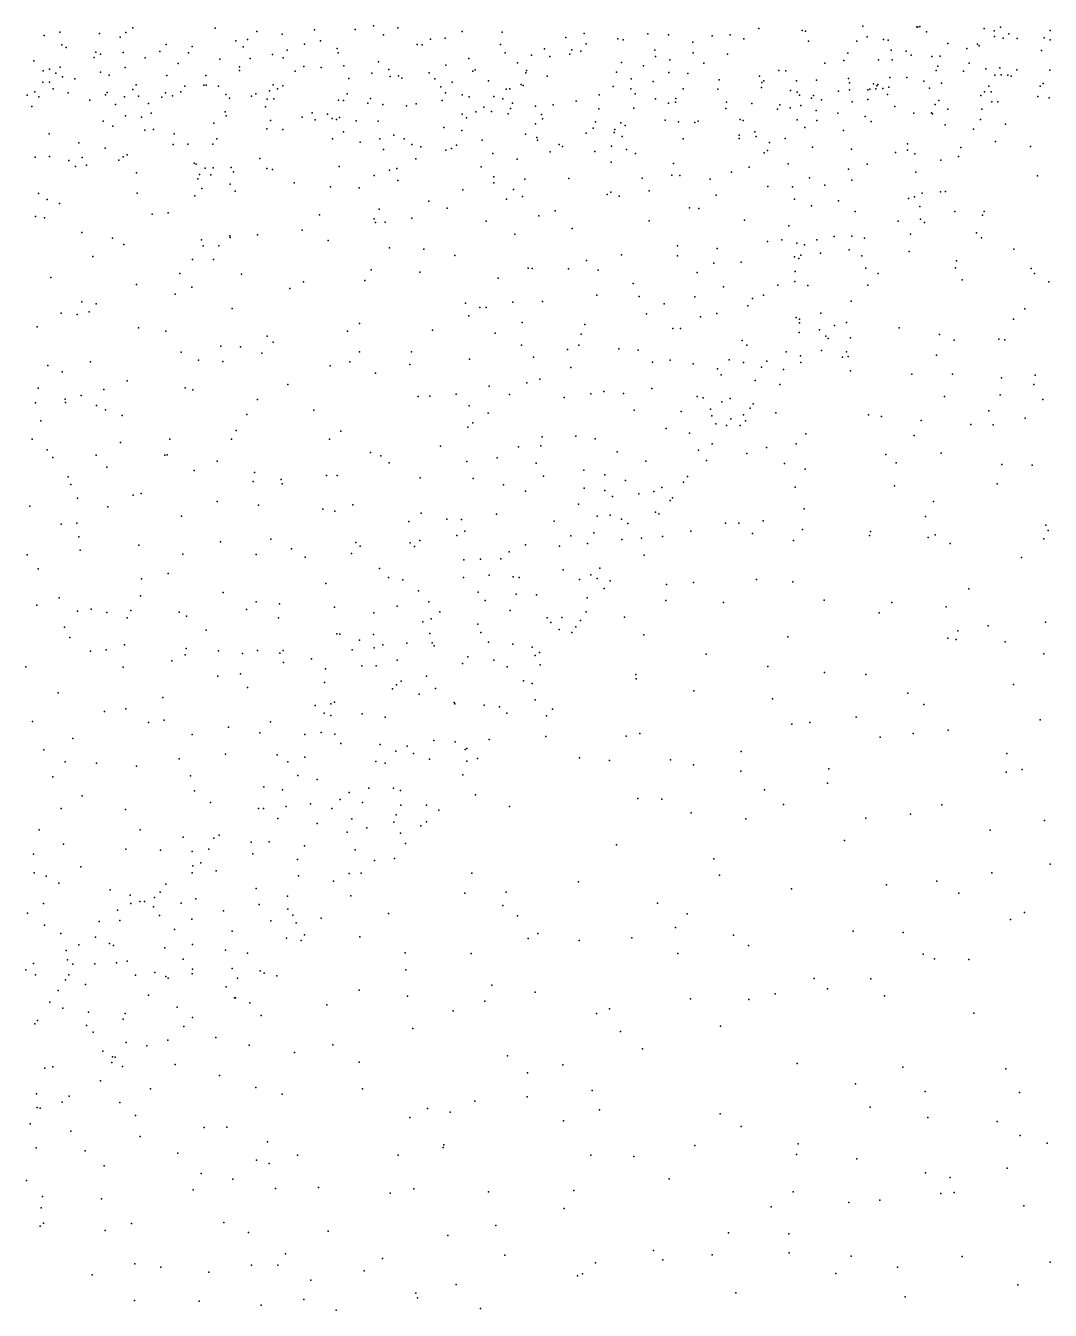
# Model space of a CAD drawing. Header units: metres. Extents: x -25 to 25, y -27.8 to 27.8.
# Drawn here: x 4.207 to 5.589, y -1.719 to 0.013 of the extents above; entities that cross this region are included whole.
import ezdxf

# ---------------------------------------------------------------- set-up
doc = ezdxf.new("R2010")
doc.units = ezdxf.units.M

msp = doc.modelspace()

# ---------------------------------------------------------------- linework, layer by layer
for p in [(4.2533, 0.0042, 25.5727), (4.3068, 0.0024, -14.0798), (4.3427, 0.0034, -24.0359), (4.3521, 0.0097, 8.3202), (4.463, 0.0093, 4.1288), (4.519, 0.0051, 8.3312), (4.5532, 0.0014, 13.8281), (4.5969, 0.007, -25.4228), (4.6518, 0.0075, 12.2478), (4.6766, 0.0128, 6.172), (4.69, 0.0005, 11.8688), (4.7091, 0.01, -10.5654), (4.7961, 0.0049, -10.6867), (4.85, 0.0041, -10.8001), (4.9608, 0.0025, 12.0903), (5.0463, 0.0019, -25.6794), (5.0742, 0.0005, 11.576), (5.1575, 0.0003, -13.6149), (5.1961, 0.0089, 12.1084), (5.2544, 0.0061, 5.2685), (5.2591, 0.0055, 17.393), (5.3364, 0.0122, 1.1294), (5.4093, 0.0113, -3.2935), (5.4107, 0.0109, -12.2119), (5.4135, 0.0115, -23.6716), (5.4221, 0.0046, 25.8658), (5.5003, 0.009, -12.4199), (5.5134, 0.006, 10.9797), (5.5223, 0.0106, 0.284), (5.5335, 0.0017, 25.4405), (5.5892, 0.0063, 12.5508), (4.2324, -0.0005, 4.3036), (4.2561, -0.0132, 23.5433), (4.2621, -0.0165, 11.7471), (4.335, -0.0027, -9.8759), (4.3969, -0.0126, 9.9068), (4.4318, -0.0154, -13.3352), (4.491, -0.0074, 17.1362), (4.5009, -0.0157, 11.7874), (4.5064, -0.0058, -14.0442), (4.5835, -0.0119, 17.1465), (4.6048, -0.0078, 9.9541), (4.7353, -0.0124, 8.1757), (4.7423, -0.013, 23.518), (4.7533, -0.0055, 25.9982), (4.7731, -0.0039, -20.7781), (4.8476, -0.0124, 0.9336), (4.9361, -0.0029, -19.4438), (4.9635, -0.0117, 13.9075), (5.0061, -0.0051, -4.2764), (5.0133, -0.0061, 8.1571), (5.1072, -0.0093, 4.9217), (5.1333, -0.0009, 14.4887), (5.1761, -0.0047, 11.4096), (5.2632, -0.0082, -11.8618), (5.3282, -0.0082, 20.0506), (5.3425, -0.002, -7.5195), (5.3644, -0.006, -12.1535), (5.3706, -0.0069, -8.255), (5.4509, -0.0111, 10.4967), (5.491, -0.0122, 4.2489), (5.4933, -0.0142, 25.2732), (5.514, -0.0017, 4.5787), (5.5255, -0.0042, -12.5819), (5.5448, -0.0046, -4.2785), (5.5809, -0.0037, -0.8055), (5.5892, -0.0062, -26.272), (4.2183, -0.0345, 23.3181), (4.2999, -0.0299, 7.76), (4.3018, -0.0229, 25.3906), (4.3083, -0.0254, 10.6563), (4.3391, -0.0234, 7.0038), (4.3684, -0.0307, 12.7576), (4.3885, -0.0222, -23.65), (4.4269, -0.0237, -10.1514), (4.4692, -0.0322, 23.4677), (4.5102, -0.0315, 25.3262), (4.5404, -0.0262, 8.1719), (4.5548, -0.0303, 20.1584), (4.56, -0.0203, -10.384), (4.6276, -0.018, 23.1969), (4.6287, -0.0238, 21.662), (4.8052, -0.0316, 11.6963), (4.8541, -0.0239, 17.2171), (4.8898, -0.0271, -1.2491), (4.9069, -0.0183, 1.1557), (4.9142, -0.0289, 23.6919), (4.9415, -0.0257, 4.9803), (4.9442, -0.0199, 10.0511), (4.956, -0.0214, 6.6313), (5.0558, -0.0203, -13.7194), (5.057, -0.0289, 6.492), (5.0762, -0.0332, 1.07), (5.1076, -0.024, 22.2397), (5.154, -0.0257, 0.8642), (5.311, -0.0342, 11.1575), (5.3164, -0.0242, -0.2698), (5.3574, -0.033, 4.1599), (5.3746, -0.0204, -13.2518), (5.376, -0.0334, 5.4291), (5.3947, -0.0215, 0.9705), (5.4017, -0.0271, 25.0794), (5.4295, -0.0285, -12.2844), (5.4407, -0.0281, -3.6469), (5.4766, -0.018, 15.1523), (5.5776, -0.0208, 17.4997), (4.2311, -0.048, 25.1439), (4.2396, -0.046, 13.6449), (4.2481, -0.0514, 19.9522), (4.2537, -0.0429, -9.6609), (4.3082, -0.0497, 21.4156), (4.3417, -0.0437, 10.4126), (4.413, -0.0383, 8.0171), (4.4956, -0.0478, 25.0744), (4.4958, -0.0425, 12.6534), (4.5709, -0.0487, 10.0996), (4.5826, -0.042, 25.6383), (4.606, -0.0436, 0.0855), (4.6363, -0.0415, -23.7747), (4.6741, -0.0512, 5.9844), (4.6834, -0.0359, 13.7477), (4.6971, -0.0463, 20.2278), (4.7517, -0.0506, 4.0926), (4.774, -0.0403, 21.7518), (4.8106, -0.0485, 8.028), (4.8138, -0.0465, -13.8981), (4.8706, -0.0374, 13.7729), (4.8818, -0.0506, -10.9178), (4.883, -0.0477, 5.3769), (5.0042, -0.0498, -13.7591), (5.0108, -0.0367, -11.2322), (5.0407, -0.0413, -0.0772), (5.0746, -0.0504, -1.1353), (5.1002, -0.0516, 12.2177), (5.1222, -0.0377, 10.2097), (5.223, -0.0478, 20.1295), (5.2324, -0.0481, -13.4963), (5.2854, -0.0379, 10.3599), (5.4353, -0.0474, 0.6883), (5.4377, -0.0416, 4.4212), (5.4723, -0.0483, -12.988), (5.48, -0.0377, -0.6907), (5.5025, -0.0453, -12.5153), (5.5211, -0.0439, -12.6608), (5.5443, -0.0465, 5.4625), (5.5886, -0.0472, 19.8364), (4.2307, -0.0633, -1.0916), (4.2396, -0.0632, 11.176), (4.2569, -0.0563, 24.9757), (4.2738, -0.0588, 7.4164), (4.3201, -0.0537, 10.1274), (4.3562, -0.067, 7.1511), (4.3977, -0.0544, 17.1411), (4.4222, -0.0688, 11.5689), (4.4476, -0.0673, 23.1138), (4.4505, -0.0543, 20.1212), (4.4509, -0.0673, -14.0309), (4.4674, -0.0689, 23.6778), (4.5413, -0.0668, 10.3545), (4.5542, -0.0683, 5.765), (4.6433, -0.0583, 25.4769), (4.6991, -0.0557, 12.4134), (4.71, -0.0549, -1.2149), (4.7145, -0.0578, -13.9418), (4.7592, -0.059, 10.1454), (4.7827, -0.0632, -10.6738), (4.8314, -0.0616, -10.7534), (4.8758, -0.0663, -13.8585), (4.8783, -0.0679, 6.1034), (4.9109, -0.0552, 12.2594), (5.0241, -0.0589, 6.2295), (5.0536, -0.0624, 23.9376), (5.1426, -0.06, 20.1898), (5.1969, -0.0553, -11.6624), (5.2001, -0.0638, 6.3259), (5.203, -0.0613, 4.1383), (5.247, -0.0615, 6.6189), (5.2741, -0.0608, 25.8549), (5.317, -0.0582, 13.9988), (5.3184, -0.064, -0.9185), (5.3506, -0.0655, 24.1984), (5.3553, -0.0684, 5.8042), (5.3566, -0.0666, -0.4805), (5.3728, -0.0571, 14.2616), (5.3957, -0.057, 12.3857), (5.4185, -0.0621, 25.6332), (5.4424, -0.0647, 14.1021), (5.5065, -0.0686, 13.9217), (5.5143, -0.0539, 19.9099), (5.523, -0.0533, 12.7144), (5.5321, -0.0541, 0.8848), (5.5364, -0.0551, 5.6817), (5.5758, -0.0687, 6.0703), (5.5798, -0.0651, 24.1557), (4.2095, -0.081, 24.2965), (4.2196, -0.0763, 23.1089), (4.225, -0.0829, -9.581), (4.2445, -0.0725, 13.0375), (4.2649, -0.0778, 24.7464), (4.3149, -0.0802, 17.137), (4.3172, -0.0772, -11.7807), (4.3409, -0.0829, -14.0368), (4.3519, -0.0734, 21.6599), (4.3594, -0.0822, 11.3126), (4.3912, -0.0837, 13.5079), (4.3959, -0.0779, -10.0632), (4.4055, -0.0817, 11.0272), (4.4168, -0.0762, 24.8624), (4.4772, -0.0801, 10.8553), (4.4825, -0.085, 21.7464), (4.512, -0.0821, 5.5691), (4.5179, -0.0789, 4.3595), (4.533, -0.0864, 13.1333), (4.5361, -0.0749, 10.6657), (4.5422, -0.086, 13.336), (4.5471, -0.0723, 13.5581), (4.6411, -0.0791, 6.9512), (4.6723, -0.0855, 11.5002), (4.7671, -0.0694, 17.1766), (4.7735, -0.0779, 4.8719), (4.796, -0.0806, 25.0917), (4.8056, -0.0829, 5.6504), (4.8389, -0.0828, 10.2805), (4.8508, -0.0856, 13.2553), (4.8553, -0.0728, 13.5123), (4.8603, -0.0725, 25.885), (4.9809, -0.0803, -13.1258), (4.9996, -0.0693, 7.9795), (5.0236, -0.0724, 4.1111), (5.0294, -0.0789, 6.8449), (5.0569, -0.0857, -13.6912), (5.0844, -0.0853, 25.8796), (5.0943, -0.0721, 13.7671), (5.1408, -0.0729, -13.5996), (5.1998, -0.0705, 5.7001), (5.2391, -0.0747, 25.0122), (5.248, -0.077, 14.6536), (5.2511, -0.081, 24.7296), (5.2674, -0.085, -13.4139), (5.2698, -0.0814, 6.8483), (5.3035, -0.0756, -12.0668), (5.3184, -0.0736, 6.2095), (5.343, -0.0737, 6.0208), (5.3458, -0.0727, 6.4423), (5.3541, -0.0722, 17.4812), (5.3635, -0.0717, 10.7987), (5.3698, -0.0798, 24.3849), (5.3717, -0.07, 8.1295), (5.4262, -0.0715, -13.1126), (5.4956, -0.0815, -12.8541), (5.5005, -0.0763, -3.8693), (5.5095, -0.0764, 13.2213), (5.5724, -0.0828, 8.1518), (5.5879, -0.0844, 24.4109), (4.2155, -0.096, 21.5784), (4.2938, -0.0876, 13.3825), (4.3284, -0.0936, -9.8585), (4.373, -0.0919, 5.4536), (4.4765, -0.1034, 11.2041), (4.531, -0.0964, 22.9301), (4.6294, -0.0877, 5.3218), (4.636, -0.0879, 4.9938), (4.6689, -0.0918, 4.311), (4.689, -0.0933, 10.5497), (4.721, -0.0954, 24.8715), (4.7341, -0.0926, 12.9925), (4.7692, -0.0881, 5.8012), (4.8144, -0.1031, 11.363), (4.8253, -0.0971, 20.2576), (4.8357, -0.1028, 7.8086), (4.8612, -0.099, 25.3404), (4.864, -0.0916, 22.6314), (4.8952, -0.0957, 4.6738), (4.9188, -0.0938, 20.2603), (4.9497, -0.0888, 5.7107), (4.9802, -0.0991, 22.293), (5.0278, -0.0984, 25.0922), (5.0743, -0.0915, 5.8855), (5.084, -0.0904, -11.3994), (5.1516, -0.0988, 12.3755), (5.1524, -0.0903, 4.5902), (5.1867, -0.0921, 17.3934), (5.2212, -0.0998, 10.9618), (5.2247, -0.0937, 4.3912), (5.2385, -0.0979, 10.6483), (5.253, -0.0946, 7.9743), (5.2734, -0.1017, -11.9721), (5.2806, -0.0873, 14.8204), (5.322, -0.0898, -13.2318), (5.343, -0.0869, -13.2502), (5.3798, -0.0961, 13.584), (5.4338, -0.0933, 13.4023), (5.4391, -0.0879, 19.9908), (5.451, -0.0995, -12.4135), (5.4969, -0.0995, -12.74), (5.5103, -0.09, 6.9543), (5.5184, -0.09, 7.152), (4.3117, -0.1161, 24.4832), (4.3419, -0.1086, 20.071), (4.3638, -0.1106, 4.7087), (4.3765, -0.1052, 22.9413), (4.4613, -0.1188, 24.6843), (4.4778, -0.1085, -1.0756), (4.5375, -0.115, -10.3612), (4.5805, -0.1106, 11.3556), (4.594, -0.1048, 17.1281), (4.5978, -0.1139, 4.5105), (4.6146, -0.1065, 4.8084), (4.6208, -0.1123, 23.7577), (4.6264, -0.1137, -10.4666), (4.6306, -0.1108, 7.7367), (4.653, -0.1156, 21.8578), (4.6827, -0.116, 17.1377), (4.796, -0.1065, 23.8134), (4.8017, -0.1113, 25.5838), (4.8583, -0.1058, -10.85), (4.8949, -0.1196, -10.9807), (4.903, -0.1067, -0.1206), (4.9042, -0.1128, 17.234), (4.976, -0.1169, 13.0962), (5.01, -0.1181, 7.786), (5.0697, -0.1144, 13.2481), (5.088, -0.1167, 7.0008), (5.1098, -0.1176, -11.4754), (5.1145, -0.1157, 24.6412), (5.171, -0.1136, -11.5984), (5.1752, -0.1151, 13.4144), (5.2477, -0.114, -11.854), (5.2743, -0.115, 25.645), (5.3026, -0.1052, 7.1064), (5.3397, -0.1095, 13.0035), (5.3479, -0.1162, 12.6544), (5.405, -0.105, -12.3184), (5.429, -0.1045, 14.8578), (5.4303, -0.106, 7.2787), (5.4476, -0.121, -12.9729), (5.4952, -0.1135, -12.6483), (5.5288, -0.1197, 17.5343), (4.2392, -0.1329, 22.7815), (4.3251, -0.1227, 24.1819), (4.3682, -0.1278, 5.2287), (4.3798, -0.1272, -10.0122), (4.4077, -0.133, 4.9258), (4.5326, -0.1264, 7.2552), (4.5542, -0.1272, -24.0456), (4.6362, -0.1303, -4.1959), (4.7039, -0.1349, 7.0854), (4.7715, -0.1242, 12.7431), (4.7957, -0.1283, -10.6988), (4.8815, -0.1333, 22.4336), (4.8969, -0.138, 11.1062), (4.9635, -0.1322, -11.1578), (4.9728, -0.1252, 4.3365), (5.0011, -0.131, -11.2312), (5.0018, -0.1271, 24.1281), (5.0119, -0.1365, 25.7228), (5.0161, -0.1215, 25.2941), (5.1696, -0.1347, -4.3969), (5.1907, -0.1302, -11.6649), (5.1924, -0.1365, -12.5736), (5.2581, -0.1246, 13.2431), (5.3105, -0.1286, -12.136), (5.4859, -0.1268, 7.447), (4.2791, -0.145, -14.0149), (4.3148, -0.1523, 22.6291), (4.4064, -0.1473, 20.1434), (4.4263, -0.147, -10.1487), (4.46, -0.1467, 22.7985), (4.4653, -0.1398, -25.1882), (4.6212, -0.1396, -12.278), (4.6585, -0.1444, 24.6938), (4.6851, -0.1397, 11.2032), (4.6898, -0.1541, 7.5291), (4.718, -0.1399, 20.2739), (4.728, -0.1472, -12.5526), (4.7405, -0.1503, -10.6226), (4.7739, -0.1551, -13.0172), (4.7817, -0.1529, -13.8827), (4.7885, -0.1481, -12.8044), (4.8231, -0.1417, 17.1932), (4.8976, -0.1413, 24.7293), (4.927, -0.1474, 10.689), (4.9312, -0.1502, 7.6244), (4.9977, -0.1497, -13.7293), (5.0175, -0.1539, 24.4269), (5.0943, -0.1398, 20.2411), (5.1696, -0.1391, -13.5348), (5.2078, -0.1555, -0.662), (5.2106, -0.1448, 7.3488), (5.2319, -0.1392, -3.2582), (5.2687, -0.151, -25.847), (5.3212, -0.1534, 7.6483), (5.3967, -0.1548, -13.0923), (5.3968, -0.1465, 7.8515), (5.4685, -0.1515, -12.8789), (5.5153, -0.1435, -19.5685), (5.5626, -0.1501, 19.8446), (4.2202, -0.1642, -9.58), (4.2397, -0.1637, 19.9984), (4.2656, -0.1688, -0.877), (4.2836, -0.1648, -24.7673), (4.3329, -0.1685, 22.1437), (4.3388, -0.1639, -9.8821), (4.3442, -0.1611, 17.1065), (4.4348, -0.1727, 24.3231), (4.5231, -0.1664, 23.995), (4.7336, -0.1666, 22.0381), (4.8373, -0.1594, 10.9256), (4.8703, -0.1671, -23.8407), (4.9148, -0.1573, -11.0585), (4.975, -0.1568, 12.8562), (4.9969, -0.1712, -0.9358), (5.0298, -0.1596, 12.5583), (5.0812, -0.1728, -0.3991), (5.2035, -0.1586, -13.4698), (5.3804, -0.1581, -2.8784), (5.4064, -0.1599, 17.5314), (5.4418, -0.1685, -12.4777), (5.4653, -0.1637, -26.1395), (4.2746, -0.177, -9.7348), (4.2893, -0.1753, -0.1527), (4.3569, -0.1853, -13.9876), (4.4374, -0.1739, -0.9228), (4.4417, -0.1877, 17.0987), (4.4495, -0.1794, -12.0592), (4.4573, -0.1884, 20.2039), (4.4601, -0.1787, -13.9792), (4.4846, -0.1784, -19.3759), (4.4879, -0.184, -10.3045), (4.5325, -0.1795, 22.6007), (4.5404, -0.1811, 24.4374), (4.6304, -0.1772, 20.2661), (4.6774, -0.1892, 22.4426), (4.6979, -0.1819, -13.9202), (4.7079, -0.1796, 24.5513), (4.8215, -0.1775, -0.9852), (5.0788, -0.1885, 17.3534), (5.0898, -0.1891, -11.4303), (5.1594, -0.1844, 17.4136), (5.1832, -0.1781, 20.2129), (5.2359, -0.1736, -13.4067), (5.317, -0.1807, -12.2027), (5.3424, -0.174, -12.2702), (5.4078, -0.1846, -12.4086), (5.5721, -0.1897, 17.5692), (4.4398, -0.1934, 22.4545), (4.4451, -0.2067, -10.2052), (4.4834, -0.2006, 22.2525), (4.5693, -0.199, -13.9432), (4.6185, -0.2043, 24.1298), (4.6573, -0.2059, 24.3297), (4.7092, -0.1957, 22.2425), (4.8387, -0.1907, -13.8374), (4.8389, -0.1988, -10.8115), (4.8808, -0.1942, -0.3075), (4.9398, -0.1933, -13.7675), (5.0387, -0.1929, -13.6614), (5.1306, -0.1942, -11.5394), (5.2085, -0.2039, -11.7528), (5.2414, -0.2044, -11.8979), (5.2645, -0.1924, -12.0039), (5.285, -0.2022, -12.1084), (5.3215, -0.1952, -13.2064), (4.2246, -0.2132, 17.107), (4.2362, -0.2215, -0.3667), (4.3579, -0.2127, -13.2908), (4.4355, -0.2166, -0.2455), (4.49, -0.2103, -20.7023), (4.7511, -0.2236, -10.6521), (4.797, -0.2086, 20.3002), (4.8557, -0.2208, -10.8778), (4.8651, -0.2082, -20.7795), (4.8776, -0.2176, -10.9464), (4.9918, -0.2147, -11.2369), (4.9964, -0.2116, 17.2957), (5.0076, -0.217, 20.2865), (5.0481, -0.21, -11.3439), (5.1387, -0.2156, -13.5276), (5.2441, -0.2211, -13.3777), (5.3036, -0.2231, -7.7022), (5.3981, -0.2203, 20.0675), (5.4063, -0.2179, -23.8274), (5.4163, -0.2131, -12.941), (5.4412, -0.2109, -12.8403), (5.4479, -0.2108, -12.7539), (4.253, -0.227, -9.6891), (4.3779, -0.2412, -10.0284), (4.3994, -0.2395, -0.647), (4.6037, -0.2422, -0.7322), (4.684, -0.2345, 20.3003), (4.7757, -0.2333, 17.162), (4.9214, -0.2367, 20.3162), (5.1027, -0.2328, 20.2704), (5.1152, -0.2338, -12.951), (5.2671, -0.2298, 17.493), (5.3261, -0.2375, 20.1371), (5.4131, -0.2309, -12.5398), (5.4606, -0.2375, -23.4156), (5.5, -0.2378, -13.7907), (4.2205, -0.2444, -9.6108), (4.233, -0.2463, 20.0346), (4.6775, -0.2477, -10.5521), (4.6792, -0.2523, -19.2711), (4.6923, -0.2518, -13.8925), (4.7281, -0.2468, -0.4318), (4.8286, -0.2505, -4.2867), (4.8995, -0.2436, -11.0563), (5.0482, -0.2503, -13.6114), (5.1769, -0.2492, -3.038), (5.2366, -0.2569, -11.9776), (5.3839, -0.2507, -12.4643), (5.4143, -0.2481, -12.6127), (5.4194, -0.2524, -12.7031), (5.4977, -0.2425, -5.2259), (4.2833, -0.2658, -9.7976), (4.3246, -0.2737, -9.8945), (4.4444, -0.2758, 20.228), (4.4827, -0.2704, 17.0879), (4.4834, -0.2727, -12.6067), (4.5199, -0.2691, -10.3581), (4.5801, -0.263, -13.9164), (4.6153, -0.2767, 17.1079), (4.8669, -0.2681, -13.7818), (4.9445, -0.2604, -11.1766), (5.227, -0.2759, -13.3135), (5.2744, -0.276, -12.2025), (5.2979, -0.2715, -12.2921), (5.3215, -0.2708, -4.6322), (5.3389, -0.2735, -12.4026), (5.4006, -0.2681, -12.7946), (5.4896, -0.2666, -14.0046), (5.4966, -0.273, -4.0409), (4.34, -0.2821, 20.1532), (4.4466, -0.2841, -24.9459), (4.4678, -0.2837, -10.2919), (4.6981, -0.2865, 17.1198), (4.7442, -0.2885, -13.8466), (5.0863, -0.2841, -11.4767), (5.1398, -0.2876, -13.4445), (5.2079, -0.2782, -11.8508), (5.2476, -0.2802, -19.3938), (5.2579, -0.2826, -12.7504), (5.2793, -0.2937, -23.5292), (5.318, -0.2895, -13.0606), (5.3988, -0.2915, -2.6943), (5.54, -0.2884, 19.9282), (4.2978, -0.2981, -13.9362), (4.4323, -0.3023, -12.3416), (4.4607, -0.3024, -13.9242), (4.786, -0.2971, 20.3431), (4.9639, -0.3037, 17.2682), (5.0108, -0.296, -11.3143), (5.0867, -0.2972, -13.5338), (5.1354, -0.3074, -11.6367), (5.1723, -0.3058, -13.3694), (5.2441, -0.2989, -12.1231), (5.2501, -0.3009, -7.8917), (5.253, -0.2964, -13.7747), (5.3349, -0.2973, -12.9889), (5.4627, -0.304, 20.0459), (4.2415, -0.3268, -9.7131), (4.4154, -0.3214, -24.6794), (4.4983, -0.3221, -23.3703), (4.6732, -0.3162, -13.8686), (4.7388, -0.3194, -10.6643), (4.8445, -0.3273, -10.9006), (4.8851, -0.314, 17.2131), (4.8903, -0.3144, -11.0716), (4.9395, -0.3148, -25.3924), (4.9796, -0.3167, 20.3368), (5.1132, -0.3199, 17.3926), (5.245, -0.3184, 17.5003), (5.3403, -0.3141, -12.4869), (5.3569, -0.3212, 17.5687), (5.4614, -0.3137, 17.6013), (5.5634, -0.3146, -7.873), (5.5679, -0.3211, 17.628), (4.357, -0.3361, -10.0105), (4.4314, -0.3398, -10.2117), (4.5635, -0.3415, 20.3038), (4.5822, -0.3323, -10.4446), (4.6646, -0.3307, 20.3405), (5.0267, -0.3347, -13.5788), (5.1486, -0.3392, -11.7077), (5.2219, -0.337, -12.0652), (5.2447, -0.3319, -13.1844), (5.2621, -0.3372, -12.2707), (5.3433, -0.337, -12.8483), (5.4702, -0.3298, -8.0751), (5.5871, -0.3323, -21.5326), (4.2831, -0.3592, 20.1456), (4.3023, -0.3622, -13.9084), (4.4091, -0.3489, 17.0747), (4.8005, -0.3614, -13.774), (4.8646, -0.36, -10.9948), (4.9044, -0.3589, -11.1634), (4.9779, -0.3504, -11.2837), (5.0348, -0.352, -11.3915), (5.0685, -0.3623, -3.2974), (5.1098, -0.3528, -3.5175), (5.1877, -0.3548, -11.8844), (5.2023, -0.3506, -11.9753), (5.3208, -0.3585, -12.5574), (4.2553, -0.3746, 17.0731), (4.277, -0.3766, -12.8208), (4.293, -0.3727, -9.8754), (4.4857, -0.3684, -10.3363), (4.805, -0.3784, -10.8202), (4.82, -0.3669, 20.3801), (4.8285, -0.3671, 17.1789), (5.0447, -0.3757, 20.3433), (5.1176, -0.3798, -11.647), (5.1396, -0.3749, -13.3456), (5.1813, -0.3649, -13.2786), (5.2467, -0.3806, -23.9334), (5.2796, -0.3746, -12.9875), (5.5548, -0.3687, -19.4967), (4.2229, -0.3929, -9.6936), (4.3594, -0.3946, -10.0508), (4.6578, -0.3886, 17.1048), (4.7559, -0.3975, 17.141), (4.8769, -0.3871, -13.7039), (4.9616, -0.3898, -23.5076), (5.0801, -0.3955, -13.4411), (5.0905, -0.3954, -11.5573), (5.2509, -0.3827, -13.0815), (5.2509, -0.3875, 20.2513), (5.278, -0.3971, -12.462), (5.2983, -0.3911, 17.5501), (5.3143, -0.3871, -12.6802), (5.3854, -0.3942, -14.209), (5.5395, -0.3828, 19.9607), (4.3964, -0.3987, 20.2388), (4.533, -0.4055, 17.083), (4.5414, -0.4138, -10.4128), (4.6413, -0.399, -13.8398), (4.8406, -0.4017, -10.9316), (4.9564, -0.4029, 20.3857), (5.1736, -0.4115, -21.0987), (5.2505, -0.4006, -12.3522), (5.2866, -0.4058, -12.8511), (5.2896, -0.4089, -12.759), (5.3196, -0.4081, -5.5171), (5.4398, -0.4033, 17.6187), (5.4598, -0.4111, -23.9395), (5.5197, -0.4096, -12.6308), (5.528, -0.4108, 17.65), (4.4171, -0.4271, -10.2147), (4.4706, -0.419, 20.2969), (4.4972, -0.4199, -24.4977), (4.526, -0.4287, -13.8499), (4.6577, -0.4266, 20.3826), (4.7277, -0.4269, -24.144), (4.8759, -0.418, -11.0954), (4.9382, -0.4235, -23.9998), (4.9536, -0.4176, -11.287), (5.0072, -0.4228, -13.539), (5.0333, -0.4244, -11.4446), (5.1798, -0.4176, -12.0002), (5.2331, -0.4268, -13.0753), (5.2522, -0.432, -12.5268), (5.2805, -0.4248, -21.3246), (5.3142, -0.4268, -5.0124), (5.4358, -0.4314, 20.1306), (4.2374, -0.4452, -4.334), (4.2949, -0.4402, -9.9361), (4.4407, -0.4379, -13.8571), (4.4732, -0.44, -10.339), (4.6182, -0.4456, -20.7302), (4.6444, -0.4404, -10.5596), (4.7255, -0.4439, -10.6962), (4.8061, -0.4366, -10.8677), (4.8923, -0.4338, -20.8357), (4.9425, -0.4479, -13.586), (5.0527, -0.4408, -11.5122), (5.0766, -0.438, -13.3706), (5.1077, -0.4429, -13.2981), (5.1404, -0.4497, -11.8632), (5.1562, -0.4375, 20.3217), (5.1755, -0.4413, -13.1461), (5.1997, -0.4474, -4.7282), (5.2069, -0.4392, -12.3103), (5.2528, -0.4412, -12.6032), (5.309, -0.4338, -23.3566), (5.3168, -0.4332, -25.7337), (4.2567, -0.4539, -9.8569), (4.3445, -0.4657, 20.2279), (4.6791, -0.4557, -10.6306), (4.9007, -0.4638, -19.067), (5.1455, -0.4576, -11.9377), (5.1912, -0.4653, -13.0223), (5.2296, -0.4505, -12.9166), (5.3196, -0.4524, 20.2343), (5.4024, -0.4568, -2.5058), (5.4573, -0.4568, -21.7536), (5.5233, -0.4618, -14.4049), (5.5687, -0.4583, -4.1566), (4.2243, -0.4757, -12.5934), (4.3126, -0.4774, -19.2859), (4.4224, -0.4754, 17.0741), (4.4328, -0.4778, -10.287), (4.561, -0.4707, -10.4563), (4.7882, -0.484, -25.1834), (4.8325, -0.4732, -13.659), (4.8599, -0.4841, -11.1199), (4.8834, -0.4684, -11.1921), (4.9698, -0.4833, -13.5106), (4.9872, -0.4804, -11.4131), (5.0138, -0.4828, -3.0627), (5.0519, -0.4763, 17.3559), (5.2247, -0.4706, -12.7427), (5.5672, -0.4709, -22.0728), (4.2207, -0.4956, -12.2651), (4.2608, -0.4904, 20.172), (4.2611, -0.4949, -22.5625), (4.2824, -0.4858, -22.1556), (4.3027, -0.4989, 17.0678), (4.5201, -0.4909, 17.0833), (4.7368, -0.4871, -13.7245), (4.7526, -0.4865, -10.7746), (4.8054, -0.4995, -4.4258), (4.9338, -0.4882, 20.4167), (5.1129, -0.4869, -11.7986), (5.1209, -0.4886, -13.6313), (5.1465, -0.4943, -12.1741), (5.1575, -0.4896, -13.3484), (5.1884, -0.4967, -19.1496), (5.4464, -0.4868, -19.3242), (5.5216, -0.4849, 20.0411), (5.5792, -0.491, 19.9546), (4.3149, -0.5048, -10.0526), (4.3374, -0.5126, -13.8001), (4.5058, -0.5114, -13.7883), (4.5961, -0.5054, -10.5104), (4.831, -0.5096, -11.031), (5.0282, -0.5056, -11.528), (5.0915, -0.5073, -2.8035), (5.1309, -0.5041, -12.0541), (5.133, -0.5132, -13.0609), (5.1583, -0.5169, -12.4153), (5.1757, -0.5116, -12.5728), (5.1846, -0.5028, -12.8234), (5.2189, -0.509, -5.3069), (5.3443, -0.5119, 17.6138), (5.3617, -0.5138, -22.1436), (5.4151, -0.5194, 20.1774), (5.5063, -0.5063, 17.6881), (5.5553, -0.5163, -22.6256), (4.228, -0.5197, -13.797), (4.4914, -0.5327, -10.3951), (4.6325, -0.5338, -13.7328), (4.8036, -0.5284, 20.4294), (4.8105, -0.5223, -23.3405), (5.0713, -0.53, -11.6922), (5.1025, -0.5365, -11.8935), (5.1384, -0.5236, -12.9799), (5.1524, -0.5259, -12.8991), (5.1711, -0.5262, -12.6654), (5.1781, -0.5199, 20.3387), (5.4823, -0.5245, 20.1132), (5.512, -0.5253, -26.0693), (4.216, -0.5445, -20.7778), (4.3353, -0.549, -10.1324), (4.4017, -0.5445, -13.7717), (4.4852, -0.5444, -19.1412), (4.6171, -0.5444, -10.5653), (4.7667, -0.5539, -10.8671), (4.9022, -0.5534, -13.5091), (4.9039, -0.5413, -11.3301), (4.9495, -0.5406, -11.4143), (4.9755, -0.5442, -13.3591), (5.1331, -0.5508, -12.8288), (5.2465, -0.5507, 17.5455), (5.2594, -0.5372, -21.724), (5.4055, -0.5397, -23.0649), (4.2362, -0.559, 17.0724), (4.244, -0.5694, -9.9322), (4.3023, -0.5661, 20.2354), (4.395, -0.5661, -22.8846), (4.3981, -0.5657, -10.2573), (4.6726, -0.5623, 20.4285), (4.6862, -0.5671, 17.1185), (4.8433, -0.5698, -11.1685), (4.8719, -0.5549, -11.2503), (5.0051, -0.5616, -13.2432), (5.1147, -0.5595, -12.2743), (5.1798, -0.5638, -3.7899), (5.2063, -0.5555, -21.9851), (5.3676, -0.5653, 20.2376), (5.442, -0.5633, -22.8223), (4.317, -0.5822, -13.7441), (4.4345, -0.5867, 17.077), (4.4657, -0.574, -7.827), (4.6977, -0.5766, -10.7337), (4.8022, -0.5745, -10.9965), (4.8958, -0.5767, 20.4442), (4.9603, -0.5864, -11.4851), (5.0437, -0.5743, -13.1083), (5.1255, -0.5734, 17.4443), (5.2308, -0.5773, -2.4808), (5.2585, -0.585, 20.3114), (5.3814, -0.5763, -5.6755), (5.5239, -0.5785, -2.3221), (5.565, -0.5796, 20.0144), (4.2648, -0.5951, -8.0665), (4.2685, -0.6057, -10.0498), (4.5144, -0.6015, 20.3913), (4.5162, -0.5892, -4.4357), (4.5521, -0.5988, -13.6919), (4.5535, -0.6046, 17.0958), (4.6133, -0.5936, -24.6473), (4.6276, -0.5936, -23.1165), (4.7394, -0.5966, -13.6036), (4.8109, -0.5976, -13.5401), (4.9056, -0.5942, -13.4055), (4.9884, -0.5926, -21.0217), (5.0164, -0.6001, -11.6172), (5.0945, -0.6025, -12.557), (5.0998, -0.5949, -12.436), (5.5174, -0.6048, 17.7384), (4.3525, -0.6201, -10.2164), (4.3631, -0.6176, 20.2952), (4.8516, -0.6062, -13.4646), (4.8815, -0.6144, -11.351), (4.9604, -0.6103, 17.2932), (4.9883, -0.6137, -22.0285), (4.9989, -0.6219, -13.056), (5.0345, -0.6181, -12.9041), (5.0547, -0.6148, -11.7752), (5.0653, -0.6094, -12.7857), (5.2452, -0.6092, -13.9159), (5.3793, -0.6073, -19.1464), (4.2128, -0.6349, -9.9017), (4.2773, -0.624, -21.9431), (4.3181, -0.6357, 17.0823), (4.4655, -0.6285, -22.0541), (4.5213, -0.6336, -10.4712), (4.6082, -0.6389, -10.6035), (4.6488, -0.6332, -22.3031), (4.9531, -0.632, -13.177), (5.0765, -0.627, -12.3425), (5.0797, -0.6236, -12.2722), (5.2571, -0.6382, 17.5823), (5.4319, -0.6286, -4.054), (4.2762, -0.6577, -7.5616), (4.4177, -0.6483, -10.3453), (4.6244, -0.6414, -13.6154), (4.7243, -0.6554, -10.8774), (4.7406, -0.644, -18.9361), (4.7754, -0.6521, -11.039), (4.7954, -0.6526, 20.4565), (4.8424, -0.6456, 17.2184), (4.9201, -0.6548, -23.1138), (4.978, -0.6482, -3.4409), (4.9959, -0.6469, -2.617), (5.0111, -0.6522, -12.8003), (5.057, -0.6427, -11.9509), (5.0614, -0.6452, -12.0288), (5.1511, -0.6579, -22.7461), (5.169, -0.6575, -22.9725), (5.2019, -0.6545, -24.1019), (5.4208, -0.6487, -25.6688), (4.2553, -0.6592, 20.2128), (4.7888, -0.6742, -13.4073), (4.7997, -0.6687, -11.2), (4.9426, -0.6747, -13.0246), (4.9738, -0.6708, -12.8987), (5.0197, -0.6581, -12.7109), (5.1045, -0.6687, 20.4131), (5.1875, -0.6715, 20.3728), (5.255, -0.6662, -25.3958), (5.3456, -0.6745, 20.2761), (5.347, -0.6691, 17.6723), (5.4341, -0.6735, 17.7276), (5.5833, -0.6602, 17.7775), (5.5864, -0.6674, 20.012), (4.279, -0.676, -13.6463), (4.36, -0.6875, -10.3072), (4.4701, -0.6829, -10.4425), (4.5381, -0.6791, -13.6018), (4.5657, -0.6925, 20.421), (4.6527, -0.6836, -22.6944), (4.6585, -0.6885, -10.7315), (4.7259, -0.6842, -13.4848), (4.7316, -0.6892, 17.1634), (4.7388, -0.6809, -10.9434), (4.8815, -0.6867, -22.6221), (4.9274, -0.6887, -11.5673), (4.9651, -0.6853, -11.658), (5.0114, -0.6796, -12.5913), (5.038, -0.6781, -12.3839), (5.0663, -0.6755, -21.6507), (5.243, -0.681, -18.8953), (5.4244, -0.6768, -13.1424), (5.454, -0.6851, 20.1749), (5.5806, -0.6786, -12.9027), (4.2092, -0.7003, -10.0017), (4.2809, -0.6939, -10.1762), (4.4193, -0.6997, 20.3509), (4.5182, -0.7001, -10.5134), (4.5844, -0.7037, -13.5529), (4.6467, -0.6988, 20.4447), (4.7982, -0.7072, -13.3128), (4.8209, -0.7061, -11.3723), (4.8484, -0.7059, -13.1919), (4.8593, -0.6964, -11.4455), (5.0414, -0.7009, -18.7726), (5.5506, -0.7038, 20.0804), (4.2241, -0.7193, -10.0834), (4.3995, -0.7255, -10.3843), (4.6846, -0.7188, -10.8603), (4.9325, -0.7204, -12.8154), (4.9817, -0.7185, -21.1928), (4.3638, -0.7325, -13.5745), (4.6122, -0.7391, -7.7673), (4.6966, -0.7311, -13.4193), (4.7161, -0.734, -10.9869), (4.7979, -0.7309, -2.7916), (4.8325, -0.728, -3.0685), (4.8649, -0.7299, 20.4665), (4.873, -0.7307, -11.5282), (4.9543, -0.7334, -12.6187), (4.9697, -0.7272, -11.7915), (4.978, -0.7321, -12.4831), (4.9956, -0.7355, -12.3107), (5.0715, -0.7403, 17.4537), (5.108, -0.7375, -25.2547), (5.1932, -0.7338, 17.5608), (5.2422, -0.7369, -2.2912), (4.2524, -0.7582, -10.1947), (4.3621, -0.7558, 20.3208), (4.4739, -0.7511, 20.4005), (4.7374, -0.7487, -11.1561), (4.8178, -0.7506, -24.9175), (4.869, -0.7533, -12.9055), (4.8965, -0.7543, -11.6233), (4.9648, -0.7582, -11.9217), (4.9877, -0.7456, -12.1526), (5.2843, -0.7613, 17.6548), (5.4796, -0.7464, -24.1478), (4.2224, -0.768, -13.5462), (4.2771, -0.7764, -10.2653), (4.2959, -0.7738, -18.9269), (4.3168, -0.7782, 17.1082), (4.3494, -0.7753, -10.3637), (4.4143, -0.7775, -13.4982), (4.5052, -0.774, -13.468), (4.5183, -0.7635, -20.9389), (4.5495, -0.7664, 17.1272), (4.6237, -0.7709, -10.7249), (4.6769, -0.7786, -13.3228), (4.7082, -0.7697, -11.0757), (4.7512, -0.7636, -13.2127), (4.7659, -0.777, -13.1088), (4.8269, -0.7621, -12.9831), (4.8609, -0.7754, 17.2748), (4.9634, -0.777, -12.0528), (5.0706, -0.7619, 20.4365), (5.1484, -0.7647, -5.5039), (5.3583, -0.7787, -13.4425), (5.3755, -0.7647, 20.2634), (5.4488, -0.7703, -2.1823), (4.3445, -0.7853, -13.4983), (4.4242, -0.783, -10.459), (4.5484, -0.7854, -13.4067), (4.7431, -0.7906, 17.1988), (4.7541, -0.7867, -21.7501), (4.8172, -0.7937, -24.5678), (4.9108, -0.7854, -11.7533), (4.9156, -0.7914, -21.5489), (4.9304, -0.7848, -11.8284), (4.9555, -0.7891, -12.2845), (5.0149, -0.7845, 17.4099), (5.5055, -0.7961, -14.0706), (5.5829, -0.7912, 20.0526), (4.2599, -0.798, 20.2426), (4.2668, -0.8116, -13.4792), (4.4509, -0.8018, -13.4303), (4.6272, -0.8069, -13.279), (4.6309, -0.8071, -10.7899), (4.6766, -0.8077, -13.2085), (4.7526, -0.8065, -13.0176), (4.8212, -0.8051, -12.8729), (4.927, -0.8009, -12.4254), (4.9442, -0.8051, 17.3459), (4.9495, -0.7975, -12.2123), (5.041, -0.808, -5.3175), (5.2353, -0.8108, 20.3646), (5.4509, -0.8129, 20.1967), (5.4644, -0.8028, 17.771), (4.295, -0.8302, -10.3404), (4.316, -0.8286, -13.4295), (4.3408, -0.8219, -21.7086), (4.4238, -0.8268, 20.375), (4.4676, -0.8297, -10.5403), (4.52, -0.8295, -10.6128), (4.5548, -0.8295, -18.8681), (4.6479, -0.8283, 17.1766), (4.6577, -0.8154, -10.8962), (4.6774, -0.8256, -11.0346), (4.6889, -0.8215, -11.1374), (4.7216, -0.8194, 20.4782), (4.7557, -0.819, -11.4193), (4.7585, -0.8229, -18.8144), (4.8318, -0.8182, -12.7978), (4.8643, -0.8206, -4.8986), (4.8905, -0.8247, -12.5357), (5.4624, -0.8143, -25.4085), (5.5282, -0.8175, 20.1218), (4.4046, -0.8433, -4.6394), (4.4226, -0.835, -13.3704), (4.4998, -0.8335, 20.4272), (4.5501, -0.8331, -13.2724), (4.555, -0.8457, -10.6782), (4.5931, -0.8406, -2.9151), (4.7085, -0.8423, -11.3348), (4.7966, -0.847, -11.5664), (4.8039, -0.8377, 20.477), (4.839, -0.8422, -11.674), (4.8946, -0.836, 20.4762), (4.9005, -0.832, -11.8916), (5.125, -0.8344, 17.5426), (5.5805, -0.8336, -25.6452), (4.2077, -0.8513, -10.2212), (4.339, -0.8517, -10.4121), (4.4666, -0.8638, -7.6428), (4.4969, -0.8609, 17.1542), (4.6117, -0.8539, 20.4543), (4.6606, -0.85, -13.0847), (4.68, -0.8502, -11.2148), (4.7479, -0.8641, 17.2459), (4.8567, -0.8513, -12.5982), (4.9014, -0.8488, -11.9807), (5.0304, -0.8616, -24.4029), (5.2081, -0.8511, 17.629), (5.2849, -0.8588, 17.7041), (5.3404, -0.8618, -3.9751), (4.5064, -0.8792, -13.2343), (4.6105, -0.8723, -10.861), (4.7019, -0.881, -3.2119), (4.7075, -0.8756, -11.4252), (4.7139, -0.8708, -12.9429), (4.7601, -0.8805, -12.8072), (4.8787, -0.8704, -12.3694), (4.8903, -0.874, -12.1923), (5.0309, -0.8675, 17.4686), (5.5396, -0.8751, -13.3458), (4.2511, -0.8863, -10.35), (4.3923, -0.8927, 17.1659), (4.6237, -0.8989, -11.0457), (4.7383, -0.8882, -11.5245), (4.7852, -0.8992, -12.6958), (4.8945, -0.8956, -2.3008), (5.1085, -0.8838, 20.4307), (5.2144, -0.8945, 20.3749), (5.397, -0.8868, -13.6786), (4.3135, -0.9114, -21.3671), (4.3423, -0.908, -13.3113), (4.5977, -0.9035, -13.0669), (4.6099, -0.9139, -8.0048), (4.619, -0.901, -21.2376), (4.619, -0.9171, -11.151), (4.6613, -0.9148, 17.2374), (4.7861, -0.9013, -11.6801), (4.8257, -0.9031, -12.5312), (4.8464, -0.9052, -11.9617), (4.8561, -0.914, -12.2778), (4.9096, -0.9172, -5.1358), (4.9177, -0.9086, 17.3853), (5.4188, -0.9022, 20.2257), (4.2164, -0.9248, -13.3414), (4.3729, -0.9264, -10.5323), (4.3942, -0.9234, -13.2494), (4.481, -0.9327, -10.6736), (4.5376, -0.9253, -13.114), (4.6923, -0.9193, -12.8822), (5.2405, -0.9286, -25.1085), (5.2648, -0.9264, -5.6488), (5.3273, -0.9192, 17.7561), (5.5756, -0.9228, 17.8436), (4.2712, -0.9479, -13.2906), (4.4318, -0.9426, -10.623), (4.5233, -0.9405, -10.7521), (4.5839, -0.9424, -10.9888), (4.6061, -0.9398, -11.2282), (4.6244, -0.9419, -12.9432), (4.758, -0.9506, 17.3089), (4.8324, -0.9491, -12.0679), (4.9091, -0.9452, 20.4738), (5.0171, -0.9447, 20.4505), (5.0357, -0.941, 17.5189), (5.36, -0.9463, 20.2816), (5.4044, -0.9411, 17.7919), (5.4513, -0.9366, -25.1772), (4.2321, -0.9631, 20.2026), (4.4767, -0.9691, -13.1138), (4.6325, -0.9548, -11.4197), (4.6854, -0.9558, -11.5508), (4.7064, -0.9651, 20.4758), (4.722, -0.9584, -12.7128), (4.7306, -0.9682, -11.7039), (4.7865, -0.9526, -11.8576), (4.8, -0.9628, 20.4749), (4.8022, -0.9615, -12.4005), (5.1723, -0.9656, 20.3992), (5.5307, -0.9681, -18.5979), (4.2606, -0.9795, 17.2041), (4.3031, -0.9812, -10.5115), (4.357, -0.9853, -18.7367), (4.4142, -0.9752, 20.3648), (4.5466, -0.9698, -10.9082), (4.5608, -0.9793, -12.9661), (4.5838, -0.9732, -11.2951), (4.6795, -0.9787, -12.7685), (4.6924, -0.9813, -11.6323), (4.7521, -0.9756, -12.5727), (4.8023, -0.9783, -11.9983), (4.8169, -0.975, -12.2323), (4.9541, -0.9739, 17.4587), (4.9946, -0.9774, -3.6196), (5.077, -0.9767, -24.71), (5.1081, -0.9835, -2.117), (4.2441, -0.9995, -13.2208), (4.4296, -0.9982, -10.685), (4.5744, -0.9979, -2.458), (4.6003, -1.003, -12.8607), (4.7972, -0.9968, -12.1053), (5.1719, -0.992, -24.919), (5.2908, -0.9889, -24.4635), (5.5297, -0.9934, 17.8463), (5.5514, -0.9895, 20.098), (4.435, -1.0183, -13.0524), (4.5286, -1.0131, 20.431), (4.5536, -1.0171, -11.3529), (4.6439, -1.0206, 20.4595), (4.6704, -1.0148, -4.9345), (4.7036, -1.0147, -12.61), (4.7127, -1.0178, -11.7899), (5.2039, -1.0169, -3.8273), (5.2888, -1.0079, 17.7648), (4.2837, -1.0252, 20.2604), (4.4567, -1.0342, -10.8007), (4.5916, -1.0358, -11.5127), (4.6316, -1.0301, -12.7429), (4.6615, -1.0344, -11.6962), (4.7132, -1.0378, -2.2837), (4.748, -1.0376, -11.9677), (4.8142, -1.0237, 17.3901), (5.0329, -1.0287, 17.5715), (5.0655, -1.0296, 20.4342), (5.2294, -1.0369, 20.3562), (5.4432, -1.0371, 20.1962), (4.2552, -1.0423, -13.1493), (4.342, -1.0434, -10.6327), (4.5214, -1.0421, -11.1514), (4.5281, -1.0421, -11.261), (4.5474, -1.0558, 17.2959), (4.5587, -1.0396, -11.433), (4.6202, -1.0421, -18.7318), (4.6472, -1.0561, -12.6476), (4.7069, -1.0509, 17.3463), (4.7648, -1.0445, -12.1913), (4.8598, -1.0395, 20.4685), (5.1051, -1.0482, 17.6611), (5.1787, -1.0561, -18.5002), (5.3403, -1.0554, 20.2832), (5.4008, -1.0501, -24.9332), (4.2258, -1.0711, -10.5378), (4.3617, -1.0708, -2.8902), (4.6003, -1.0625, -11.6131), (4.6674, -1.0683, -12.5294), (4.7037, -1.0609, -12.4598), (4.7402, -1.0658, -12.2693), (4.7481, -1.0603, 20.4649), (5.508, -1.0716, -24.6724), (5.5814, -1.0583, 17.8845), (4.2585, -1.0905, -10.6018), (4.4198, -1.081, -10.8408), (4.4611, -1.0821, -12.9149), (4.4682, -1.0782, -11.0028), (4.5114, -1.0877, -8.2841), (4.5356, -1.0873, -11.509), (4.641, -1.0743, -11.7514), (4.713, -1.0754, -12.3549), (4.7195, -1.0896, -12.0639), (5.3115, -1.0856, 17.8213), (4.2181, -1.1039, -13.0831), (4.3425, -1.0969, -10.7121), (4.3893, -1.0986, -12.9542), (4.4318, -1.1, -10.9433), (4.4544, -1.0973, -11.097), (4.5139, -1.1032, 20.3999), (4.5833, -1.0927, -12.6968), (4.6516, -1.0979, -11.8474), (5.004, -1.0911, 20.4275), (4.2816, -1.1207, -13.0168), (4.4328, -1.1194, -11.1636), (4.4435, -1.1155, -11.2586), (4.5739, -1.1111, -11.6773), (4.6779, -1.1124, -11.9665), (4.7046, -1.1098, -12.2216), (5.1355, -1.11, 17.7407), (5.589, -1.1174, 19.9996), (4.2187, -1.1289, 20.134), (4.235, -1.1333, 17.3324), (4.4321, -1.1288, -11.3663), (4.4644, -1.1264, -11.4371), (4.5752, -1.1329, -12.5948), (4.6224, -1.14, -12.425), (4.6437, -1.13, 17.3953), (4.6599, -1.1295, -12.3309), (4.8092, -1.1295, 17.4848), (4.9531, -1.1413, 17.5998), (5.1433, -1.1319, 20.3765), (5.4362, -1.1404, 20.1716), (5.5102, -1.1291, 20.1054), (4.2521, -1.1429, -10.6726), (4.3214, -1.1519, -10.8134), (4.3483, -1.1592, 17.3553), (4.3889, -1.1552, -11.2856), (4.3966, -1.1443, -12.8749), (4.5182, -1.1501, 17.3673), (4.6459, -1.1599, -12.0511), (4.7996, -1.1562, -2.1192), (4.8554, -1.155, 20.4378), (5.2404, -1.1505, 17.8312), (5.3683, -1.1453, 20.2346), (5.4658, -1.1563, 17.8841), (4.2313, -1.1702, -8.8258), (4.3491, -1.1704, -11.0509), (4.3615, -1.1678, -11.13), (4.3675, -1.1678, -11.2047), (4.3798, -1.175, -11.4048), (4.3813, -1.1621, -3.1421), (4.4172, -1.17, -11.4677), (4.4368, -1.1641, -2.4388), (4.5224, -1.1715, -11.7092), (4.5603, -1.1606, -11.7776), (4.8508, -1.1732, 17.5528), (5.0594, -1.1697, -3.6787), (4.2099, -1.1835, -12.9636), (4.3313, -1.1794, 20.233), (4.3346, -1.1932, -11.2628), (4.3881, -1.1865, -12.7992), (4.4315, -1.1913, 20.3154), (4.4743, -1.1804, -11.616), (4.5381, -1.1936, -12.4945), (4.5611, -1.1781, 20.3893), (4.5679, -1.1859, -12.4234), (4.6058, -1.1901, -12.2661), (4.6969, -1.1836, 17.4653), (4.8708, -1.187, -18.6043), (5.0995, -1.1844, 17.7699), (5.5354, -1.1919, 20.0471), (5.5546, -1.1826, -5.6176), (4.2326, -1.1993, 17.3973), (4.255, -1.2106, -10.8554), (4.3063, -1.1947, -10.9358), (4.4079, -1.2052, -11.5651), (4.4858, -1.2078, -12.6092), (4.5723, -1.1964, -11.9192), (4.8981, -1.2107, -5.4325), (5.0836, -1.2028, 20.3697), (5.3234, -1.2077, 17.8876), (5.3909, -1.2092, -3.9089), (4.2792, -1.2262, -11.0904), (4.3014, -1.2156, -11.2026), (4.3205, -1.2241, -12.7956), (4.3258, -1.2267, -11.449), (4.4324, -1.2257, -11.6658), (4.5592, -1.2171, 17.4437), (4.579, -1.2202, -12.1928), (4.5833, -1.2126, -12.0123), (4.6582, -1.2152, 20.4095), (4.8853, -1.2175, 17.6184), (4.9538, -1.2202, 17.6752), (5.0248, -1.2167, 17.7355), (5.1618, -1.213, 17.8372), (5.1821, -1.2271, 20.3183), (4.2619, -1.2338, -12.8386), (4.2639, -1.2461, -11.324), (4.395, -1.23, -12.6888), (4.4196, -1.2455, -12.5953), (4.4768, -1.2334, -11.7617), (4.5065, -1.2371, -12.4244), (4.719, -1.237, 17.5269), (4.8084, -1.2377, 17.587), (5.087, -1.2377, -5.5721), (5.4179, -1.2387, 17.9208), (5.433, -1.2447, 20.1402), (5.4793, -1.2456, -18.2906), (4.2074, -1.2599, 20.0248), (4.218, -1.2511, -10.9829), (4.2709, -1.2522, -9.0197), (4.3008, -1.2516, -4.813), (4.33, -1.2501, -12.716), (4.3444, -1.248, -11.5726), (4.3814, -1.2632, 20.2282), (4.4323, -1.2588, -8.6243), (4.4861, -1.2578, -11.8714), (4.5238, -1.261, -12.2621), (4.7201, -1.2597, -8.337), (4.2207, -1.2664, -12.7763), (4.2613, -1.2731, -11.481), (4.2658, -1.2665, 17.463), (4.288, -1.2797, 20.1265), (4.3554, -1.2669, -12.6324), (4.3965, -1.2689, -11.7189), (4.3997, -1.2709, 17.4705), (4.432, -1.2651, -12.4995), (4.4929, -1.2711, -11.9439), (4.529, -1.2643, -12.0295), (4.5462, -1.2676, -7.7645), (4.8362, -1.2803, 20.3853), (5.2709, -1.2714, 20.237), (5.3474, -1.2717, -1.8932), (4.2512, -1.2877, -18.4592), (4.3732, -1.294, -12.5259), (4.478, -1.2825, -12.3213), (4.4889, -1.2975, -12.1772), (4.4902, -1.2976, -12.0801), (4.6572, -1.287, 17.562), (4.7222, -1.2951, -5.2262), (4.8944, -1.2898, 17.7016), (5.2182, -1.2919, 17.9186), (5.289, -1.2855, -5.6301), (5.3656, -1.2947, 20.1619), (4.24, -1.3032, -12.6996), (4.2576, -1.3112, -2.932), (4.4119, -1.31, -11.8605), (4.5095, -1.3041, 20.3002), (4.6135, -1.307, -2.1641), (4.7841, -1.315, 17.6578), (4.8268, -1.3021, -3.5935), (4.9949, -1.3124, -18.444), (5.104, -1.299, 20.3097), (5.1825, -1.2996, 20.2694), (4.2197, -1.3326, -11.59), (4.2235, -1.3282, 17.5419), (4.2922, -1.3167, -12.6088), (4.3387, -1.3262, -11.758), (4.3414, -1.3187, 17.5213), (4.4325, -1.324, -11.962), (4.525, -1.3214, 17.5446), (4.9773, -1.3185, 20.338), (5.4862, -1.3179, 20.0038), (4.2895, -1.3349, -11.6951), (4.2984, -1.3439, -12.5261), (4.4205, -1.3361, -12.2605), (4.7297, -1.3386, 20.3446), (5.0097, -1.3428, 17.8516), (5.1447, -1.3357, 17.9347), (4.3429, -1.3576, 20.1041), (4.3708, -1.3622, -11.9594), (4.3993, -1.3545, -12.1166), (4.4637, -1.3511, 20.2218), (4.5086, -1.3614, -8.9564), (4.6216, -1.361, 17.6358), (5.0391, -1.3661, 20.28), (4.3115, -1.3694, -12.425), (4.3234, -1.3848, 17.6098), (4.3244, -1.3768, -11.8833), (4.3283, -1.3775, -12.3355), (4.5698, -1.3712, 20.2646), (4.657, -1.384, 20.2909), (4.8573, -1.3755, 17.7856), (4.2333, -1.3924, 17.6277), (4.2442, -1.3904, -12.4834), (4.338, -1.3902, -12.1773), (4.4092, -1.3873, 17.6146), (4.4688, -1.4021, -3.3722), (4.884, -1.3986, 20.2974), (4.9317, -1.3877, 17.8638), (5.2481, -1.3861, 20.1596), (5.3902, -1.3909, 20.0471), (5.5293, -1.3933, 19.8564), (4.3081, -1.4093, -12.1102), (4.5179, -1.4182, 20.1985), (5.3264, -1.4133, 17.986), (4.2222, -1.4267, -11.886), (4.2659, -1.4301, -11.9871), (4.3757, -1.4201, -4.9659), (4.5532, -1.4274, 17.6917), (4.6615, -1.4199, 17.7129), (4.8133, -1.4365, 20.2657), (4.8839, -1.4308, -8.1929), (4.9712, -1.4225, 17.9403), (5.4204, -1.4239, 19.973), (5.5476, -1.4252, 19.7699), (4.2227, -1.4454, -12.2026), (4.2271, -1.4462, -12.1028), (4.2564, -1.438, 19.8602), (4.3342, -1.4383, 19.9767), (4.7493, -1.4466, -2.0108), (4.7798, -1.4517, 17.8361), (4.9812, -1.4483, -1.8697), (5.1442, -1.454, 20.1778), (5.3465, -1.4448, -18.1866), (4.2135, -1.4672, 19.7817), (4.3557, -1.456, -2.3915), (4.7256, -1.4588, 20.2446), (4.9326, -1.4632, 20.2369), (5.1724, -1.4707, 18.0381), (5.4243, -1.4589, 17.9986), (5.5174, -1.4643, 17.9912), (4.2681, -1.4772, 17.7327), (4.3616, -1.4843, 17.7437), (4.4479, -1.4721, 20.0867), (4.4785, -1.4717, 17.7268), (5.5486, -1.483, -3.8699), (4.2214, -1.4995, -9.5796), (4.2878, -1.5037, 19.818), (4.5334, -1.4914, 20.1253), (4.7704, -1.4991, -5.3612), (4.7712, -1.4956, -18.3616), (5.11, -1.4965, -5.5646), (5.2492, -1.4941, 20.0508), (5.5852, -1.4933, 19.6331), (4.4125, -1.507, 19.9642), (4.5187, -1.5161, -2.1675), (4.536, -1.5208, -7.7018), (4.574, -1.5095, -9.1674), (4.7098, -1.5095, -8.9805), (4.9698, -1.5097, 20.1706), (5.0277, -1.5112, 18.0669), (5.2472, -1.5084, 18.0503), (5.3283, -1.5143, 19.9518), (4.3133, -1.5241, 17.8003), (4.4439, -1.5342, -9.3602), (5.4209, -1.5333, 19.794), (5.4543, -1.5396, 19.7169), (5.5311, -1.527, -5.533), (4.2087, -1.5437, 17.8321), (4.4331, -1.5562, 19.8976), (4.4867, -1.542, 20.0062), (4.5444, -1.5543, -5.1708), (4.6022, -1.5533, 17.8839), (4.731, -1.5547, 20.1265), (4.9465, -1.5571, 18.096), (5.0751, -1.5415, 20.1013), (4.2299, -1.5654, -18.0845), (4.3095, -1.5682, -3.1999), (4.699, -1.5608, 17.9276), (4.8318, -1.5591, 18.0574), (5.2426, -1.5591, 19.9555), (5.3174, -1.5735, 19.8623), (5.3592, -1.5701, 18.0707), (5.4418, -1.5611, 18.0388), (5.4596, -1.56, -1.7372), (4.2281, -1.5803, 19.6593), (4.9335, -1.5812, 20.0964), (5.213, -1.5791, -1.7385), (5.5534, -1.5777, 18.029), (4.227, -1.6052, -2.9162), (4.2315, -1.601, 17.9089), (4.3502, -1.6014, 17.912), (4.4748, -1.6001, 17.9169), (4.8415, -1.6042, 20.0466), (4.3148, -1.611, 19.7116), (4.5078, -1.6136, 19.885), (4.6152, -1.6119, 17.9901), (4.7769, -1.6176, 18.113), (5.1551, -1.6144, 18.164), (5.2368, -1.6157, 18.1329), (4.5578, -1.6427, -18.21), (4.8537, -1.6441, 19.9462), (5.0543, -1.6381, 19.9201), (5.1333, -1.6439, 19.8762), (5.2371, -1.641, 19.7842), (4.3545, -1.6561, 18.0192), (4.3896, -1.6605, -9.5791), (4.5121, -1.6579, 19.8003), (4.5473, -1.6579, 18.0615), (4.6885, -1.6486, -7.7896), (4.9761, -1.6544, -5.4956), (5.0668, -1.6507, 18.1941), (5.3208, -1.6455, -18.0848), (5.3833, -1.6603, 19.6188), (5.4702, -1.6463, -18.898), (5.5893, -1.6537, -19.3525), (4.2971, -1.6707, 19.6331), (4.4545, -1.6671, 18.0549), (4.5922, -1.6782, -3.5286), (4.6638, -1.6652, 18.129), (4.9515, -1.6721, 19.8768), (4.9584, -1.6695, -3.6853), (5.3001, -1.6688, 19.6616), (4.7338, -1.6955, 18.1884), (4.788, -1.6838, -8.8858), (5.1652, -1.6952, 19.7431), (5.5456, -1.6841, -18.0838), (4.3542, -1.7055, -5.0982), (4.4416, -1.7062, 19.6832), (4.525, -1.7117, 18.1407), (4.5824, -1.7042, -9.3239), (4.736, -1.7019, 19.8267), (5.3935, -1.7006, 18.1411), (4.626, -1.7186, 19.7675), (4.8209, -1.7163, 19.8146)]:
    msp.add_point(p)

doc.saveas('drawing.dxf')
